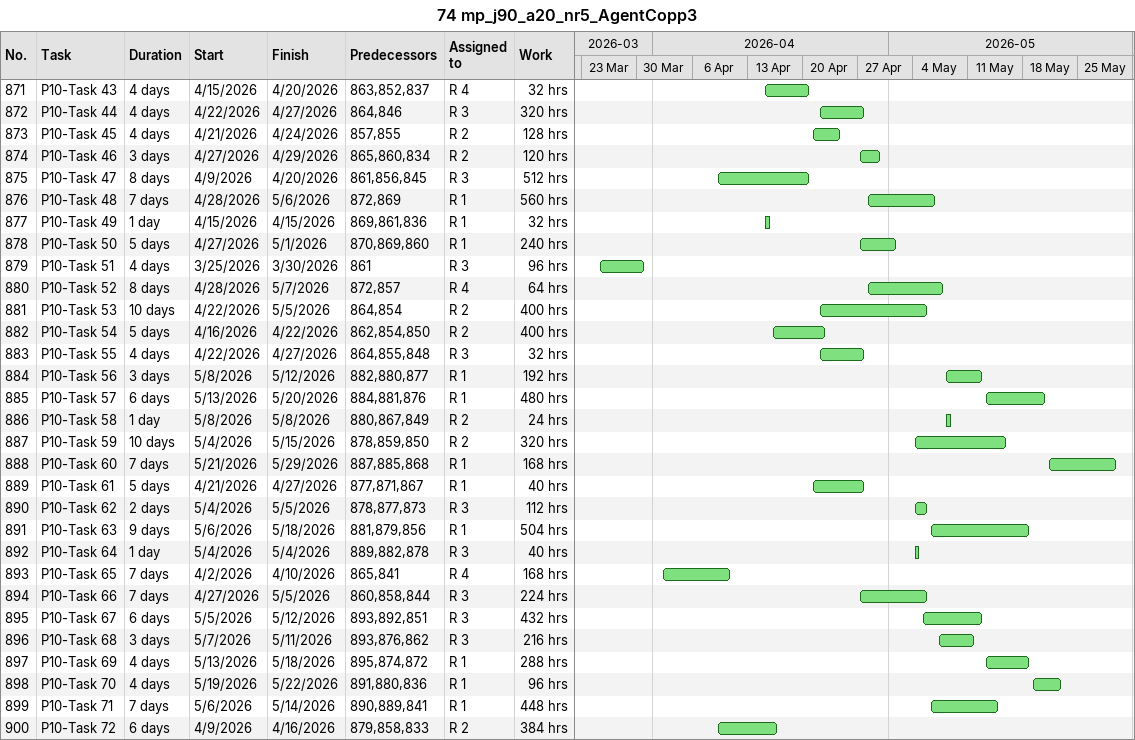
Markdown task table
74 mp_j90_a20_nr5_AgentCopp3

| ID | Task | Duration | Start | Finish | Predecessors | Resources | Work (h) |
|---|---|---|---|---|---|---|---|
| 871 | P10-Task 43 | 4d | 2026-04-15 | 2026-04-20 | 863, 852, 837 | R 4 | 32 |
| 872 | P10-Task 44 | 4d | 2026-04-22 | 2026-04-27 | 864, 846 | R 3 | 320 |
| 873 | P10-Task 45 | 4d | 2026-04-21 | 2026-04-24 | 857, 855 | R 2 | 128 |
| 874 | P10-Task 46 | 3d | 2026-04-27 | 2026-04-29 | 865, 860, 834 | R 2 | 120 |
| 875 | P10-Task 47 | 8d | 2026-04-09 | 2026-04-20 | 861, 856, 845 | R 3 | 512 |
| 876 | P10-Task 48 | 7d | 2026-04-28 | 2026-05-06 | 872, 869 | R 1 | 560 |
| 877 | P10-Task 49 | 1d | 2026-04-15 | 2026-04-15 | 869, 861, 836 | R 1 | 32 |
| 878 | P10-Task 50 | 5d | 2026-04-27 | 2026-05-01 | 870, 869, 860 | R 1 | 240 |
| 879 | P10-Task 51 | 4d | 2026-03-25 | 2026-03-30 | 861 | R 3 | 96 |
| 880 | P10-Task 52 | 8d | 2026-04-28 | 2026-05-07 | 872, 857 | R 4 | 64 |
| 881 | P10-Task 53 | 10d | 2026-04-22 | 2026-05-05 | 864, 854 | R 2 | 400 |
| 882 | P10-Task 54 | 5d | 2026-04-16 | 2026-04-22 | 862, 854, 850 | R 2 | 400 |
| 883 | P10-Task 55 | 4d | 2026-04-22 | 2026-04-27 | 864, 855, 848 | R 3 | 32 |
| 884 | P10-Task 56 | 3d | 2026-05-08 | 2026-05-12 | 882, 880, 877 | R 1 | 192 |
| 885 | P10-Task 57 | 6d | 2026-05-13 | 2026-05-20 | 884, 881, 876 | R 1 | 480 |
| 886 | P10-Task 58 | 1d | 2026-05-08 | 2026-05-08 | 880, 867, 849 | R 2 | 24 |
| 887 | P10-Task 59 | 10d | 2026-05-04 | 2026-05-15 | 878, 859, 850 | R 2 | 320 |
| 888 | P10-Task 60 | 7d | 2026-05-21 | 2026-05-29 | 887, 885, 868 | R 1 | 168 |
| 889 | P10-Task 61 | 5d | 2026-04-21 | 2026-04-27 | 877, 871, 867 | R 1 | 40 |
| 890 | P10-Task 62 | 2d | 2026-05-04 | 2026-05-05 | 878, 877, 873 | R 3 | 112 |
| 891 | P10-Task 63 | 9d | 2026-05-06 | 2026-05-18 | 881, 879, 856 | R 1 | 504 |
| 892 | P10-Task 64 | 1d | 2026-05-04 | 2026-05-04 | 889, 882, 878 | R 3 | 40 |
| 893 | P10-Task 65 | 7d | 2026-04-02 | 2026-04-10 | 865, 841 | R 4 | 168 |
| 894 | P10-Task 66 | 7d | 2026-04-27 | 2026-05-05 | 860, 858, 844 | R 3 | 224 |
| 895 | P10-Task 67 | 6d | 2026-05-05 | 2026-05-12 | 893, 892, 851 | R 3 | 432 |
| 896 | P10-Task 68 | 3d | 2026-05-07 | 2026-05-11 | 893, 876, 862 | R 3 | 216 |
| 897 | P10-Task 69 | 4d | 2026-05-13 | 2026-05-18 | 895, 874, 872 | R 1 | 288 |
| 898 | P10-Task 70 | 4d | 2026-05-19 | 2026-05-22 | 891, 880, 836 | R 1 | 96 |
| 899 | P10-Task 71 | 7d | 2026-05-06 | 2026-05-14 | 890, 889, 841 | R 1 | 448 |
| 900 | P10-Task 72 | 6d | 2026-04-09 | 2026-04-16 | 879, 858, 833 | R 2 | 384 |
